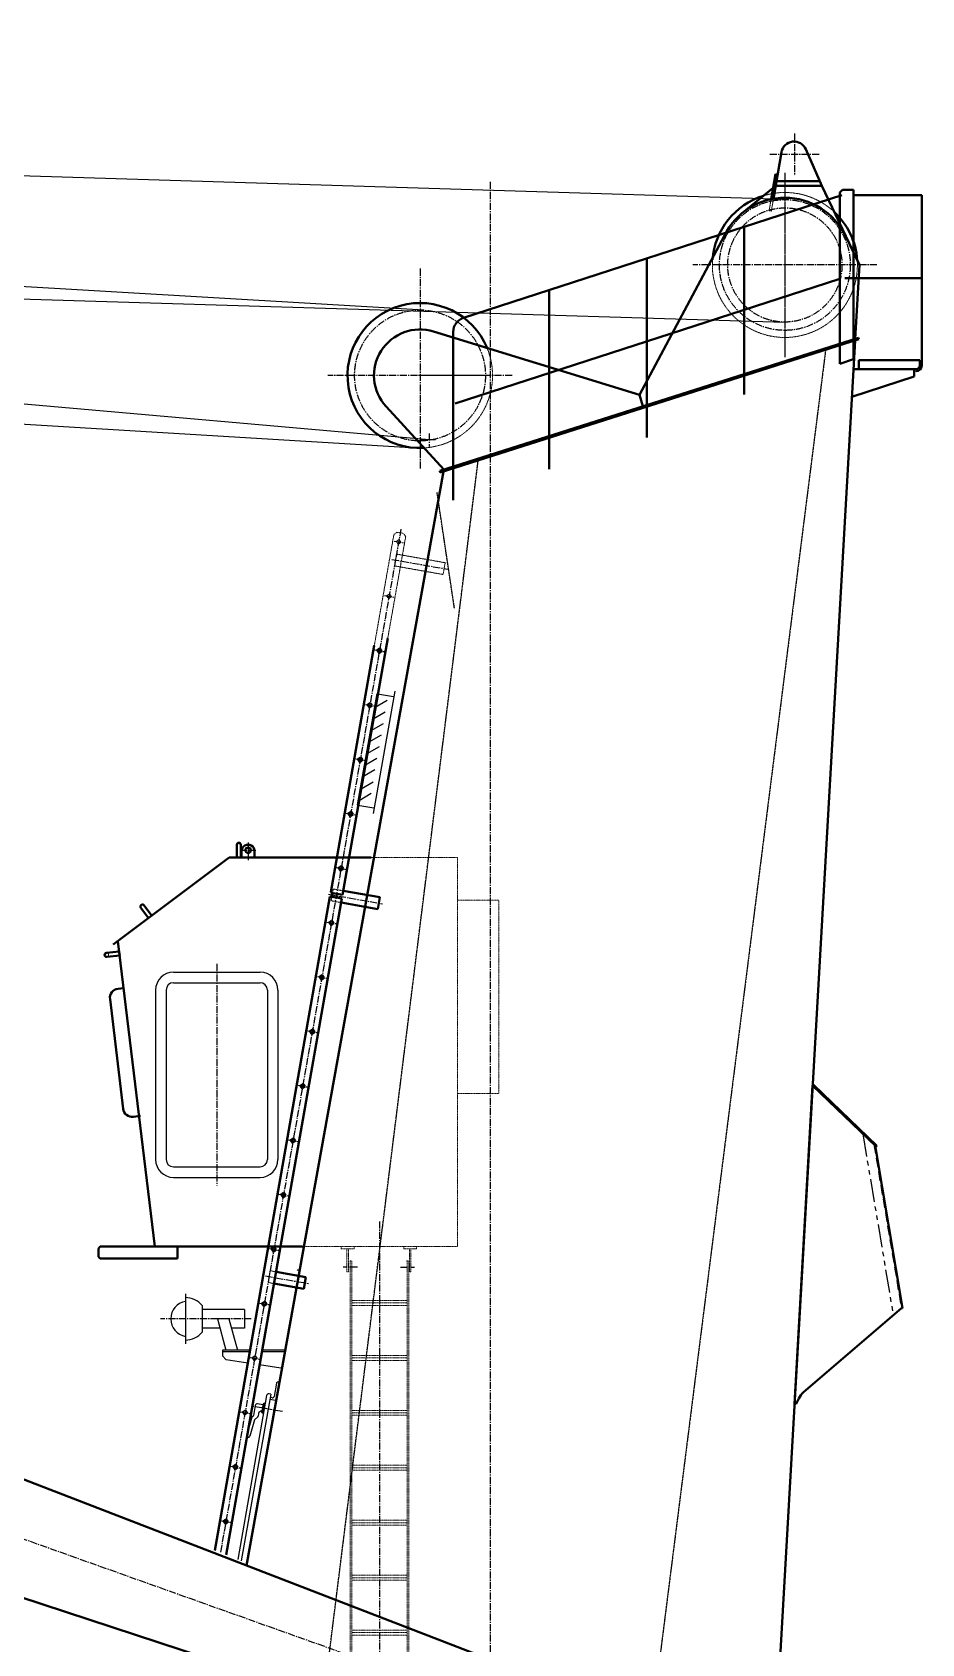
# Model space of a CAD drawing. Header units: millimetres. Extents: x -1838618 to -1600818, y -1770412 to -1553248.
# Drawn here: x -1688185 to -1683357, y -1636318 to -1627569 of the extents above; entities that cross this region are included whole.
import ezdxf

# ---------------------------------------------------------------- set-up
doc = ezdxf.new("R2010")
doc.units = ezdxf.units.MM
doc.header["$LTSCALE"] = 100
for name, pattern in [('CENTER2', [28.575, 19.05, -3.175, 3.175, -3.175]), ('DASHED', [0.75, 0.5, -0.25]), ('PHANTOM', [2.5, 1.25, -0.25, 0.25, -0.25, 0.25, -0.25])]:
    doc.linetypes.add(name, pattern=pattern)
for name, color, linetype in [('08', 7, 'Continuous'), ('CENTER', 6, 'CENTER2'), ('THIN_LINE', 255, 'Continuous')]:
    doc.layers.add(name, color=color, linetype=linetype)
for name, color, linetype, lineweight in [('Dashed', 8, 'DASHED', 20), ('Object', 4, 'Continuous', 40), ('Phantom', 7, 'PHANTOM', 25)]:
    doc.layers.add(name, color=color, linetype=linetype, lineweight=lineweight)

# ---------------------------------------------------------------- blocks, each defined once
blk = doc.blocks.new('COOLER DUCT-1')
at = {"layer": 'Dashed'}
for p, q in [((-350, -300), (-550, -1180)), ((-357.6, -306.5), (-351.8, -307.9))]:
    blk.add_line(p, q, dxfattribs=at)
at = {"layer": 'Object'}
for p, q in [((-3.9, 4.6), (-366.8, -306.5)), ((0, 0), (-3.9, 4.6)), ((0, 0), (0, -1730)), ((0, 0), (-362.9, -311.1)), ((-357.6, -306.5), (-555.9, -1178.7)), ((-362.9, -311.1), (-366.8, -306.5)), ((-550, -1180), (-555.9, -1178.7)), ((-45.5, -1665.1), (-550, -1180)), ((-10, -1730), (-22, -1700)), ((-10, -1730), (0, -1730))]:
    blk.add_line(p, q, dxfattribs=at)
blk.add_arc((-114.8, -1737.1), 100, 21.80141, 46.1233, dxfattribs=at)
at = {"layer": 'Phantom'}
blk.add_line((-286.3, -245.4), (-507.9, -1220.5), dxfattribs=at)
blk = doc.blocks.new('A$C271625B8')
at = {"layer": '08', "color": 31, "ltscale": 0.02}
for p, q in [((-326, 18462.5), (-24136.9, 20560.8)), ((1604, 19767.5), (-24116.1, 20560.2)), ((-355.3, 19166.9), (-24116.1, 20560.2)), ((-24249, 19884.8), (1604, 19102.5)), ((-24136.9, 19850.8), (-396.7, 18419.6))]:
    blk.add_line(p, q, dxfattribs=at)
blk.add_circle((-326, 18462.5), 1.73, dxfattribs=at)
at = {"layer": 'CENTER', "color": 31, "ltscale": 0.02}
for p, q in [((506.4, 11412.9), (-25454.7, 20676)), ((1655.6, 20125.9), (1655.6, 19896.3)), ((1789.8, 20012.5), (1518.1, 20012.5)), ((4, 19864.2), (4, 8600.1)), ((1604, 19912.5), (1604, 18912.5)), ((1604, 19864.2), (1604, 19019)), ((1604, 19864.2), (1604, 18934)), ((-376, 19392.5), (-376, 18392.5)), ((2104, 19412.5), (1104, 19412.5)), ((124, 18812.5), (-876, 18812.5)), ((124, 18812.5), (-876, 18812.5)), ((4, 18812.5), (-376, 18812.5)), ((-291.1, 18462.5), (-376, 18462.5)), ((-326, 18497.4), (-326, 18427.6)), ((-376, 18402.5), (-376, 18302.5)), ((-479.7, 17978.3), (-1459.4, 12421.9)), ((-516.5, 17913.7), (-467.2, 17905)), ((-528.9, 17814.3), (-225.6, 17760.9)), ((-568.6, 17618.3), (-519.3, 17609.6)), ((-620.7, 17322.8), (-571.4, 17314.1)), ((-672.7, 17027.4), (-623.5, 17018.7)), ((-724.8, 16731.9), (-675.6, 16723.2)), ((-776.9, 16436.5), (-727.7, 16427.8)), ((-1309, 16277), (-1309, 16180.7)), ((-1352.8, 16235.5), (-1266.5, 16235.5)), ((-829, 16141), (-779.8, 16132.4)), ((-872.3, 15996.4), (-579.3, 15944.7)), ((-881.1, 15845.6), (-831.9, 15836.9)), ((-1479, 15617.9), (-1479, 14416.3)), ((-933.2, 15550.2), (-884, 15541.5)), ((-985.3, 15254.7), (-936.1, 15246)), ((-1037.4, 14959.3), (-988.2, 14950.6)), ((-1089.5, 14663.8), (-1040.3, 14655.1)), ((-1141.6, 14368.4), (-1092.4, 14359.7)), ((-596.6, 14220.4), (-596.6, 11598)), ((-1193.7, 14072.9), (-1144.4, 14064.3)), ((-1214.8, 13924.4), (-980.9, 13883.1)), ((-715.5, 13971.5), (-792.4, 13971.5)), ((-482.6, 13971.5), (-405.7, 13971.5)), ((-1245.8, 13777.5), (-1196.5, 13768.8)), ((-1474.8, 13691.6), (-1783.8, 13691.6)), ((-1292.1, 13691.6), (-1412.7, 13691.6)), ((-1297.9, 13482.1), (-1248.6, 13473.4)), ((-1122.2, 13187.9), (-1290.4, 13217.6)), ((-1350, 13186.6), (-1300.7, 13177.9)), ((-1402.1, 12891.2), (-1352.8, 12882.5)), ((-1454.2, 12595.7), (-1404.9, 12587.1))]:
    blk.add_line(p, q, dxfattribs=at)
for centre, radius in [((1604, 19412.5), 355), ((1604, 19412.5), 310), ((-376, 18812.5), 355)]:
    blk.add_circle(centre, radius, dxfattribs=at)
at = {"layer": 'Dashed', "color": 31, "ltscale": 0.02}
for p, q in [((1530.6, 19705.5), (1542, 19772.2)), ((1518.8, 19707.5), (1529.4, 19769.8)), ((1530.6, 19705.5), (1518.8, 19707.5)), ((2315.9, 18835.3), (2301.6, 18835.3)), ((-517.8, 17949.5), (-624, 17347)), ((-453.8, 17938.2), (-550.9, 17387.5)), ((-500.4, 17961.6), (-517.8, 17949.5)), ((-500.4, 17961.6), (-465.9, 17955.6)), ((-453.8, 17938.2), (-465.9, 17955.6)), ((-489.5, 17922.6), (-505.1, 17911.7)), ((-505.1, 17911.7), (-494.2, 17896.1)), ((-478.6, 17907), (-494.2, 17896.1)), ((-489.5, 17922.6), (-478.6, 17907)), ((-503.6, 17842.9), (-514.9, 17778.9)), ((-514.9, 17778.9), (-482.8, 17773.2)), ((-503.6, 17842.9), (-471.6, 17837.2)), ((-482.8, 17773.2), (-250.9, 17732.3)), ((-471.6, 17837.2), (-239.6, 17796.3)), ((-239.6, 17796.3), (-250.9, 17732.3)), ((-541.6, 17627.1), (-557.2, 17616.2)), ((-557.2, 17616.2), (-546.3, 17600.7)), ((-530.7, 17611.6), (-546.3, 17600.7)), ((-541.6, 17627.1), (-530.7, 17611.6)), ((-641.7, 16195.5), (-173, 16195.5)), ((-173, 16195.5), (-173, 14083.5)), ((-847, 16024.9), (-850.9, 16002.7)), ((-847, 16024.9), (-792.8, 16015.3)), ((-854.4, 15983), (-858.3, 15960.9)), ((-858.3, 15960.9), (-804.1, 15951.3)), ((-173, 15964.5), (52, 15964.5)), ((52, 15964.5), (52, 14914.5)), ((-173, 14914.5), (52, 14914.5)), ((-1014.1, 14083.5), (-173, 14083.5)), ((-803.5, 14083.5), (-803.5, 14071.5)), ((-733.5, 14071.5), (-803.5, 14071.5)), ((-773, 14071.5), (-773, 13946.5)), ((-764, 14071.5), (-764, 13946.5)), ((-749, 14006.5), (-758, 14006.5)), ((-755.6, 14006.9), (-755.6, 11292)), ((-746.6, 14006.9), (-746.6, 11292)), ((-733.5, 14083.5), (-733.5, 14071.5)), ((-464.5, 14083.5), (-464.5, 14071.5)), ((-464.5, 14071.5), (-394.5, 14071.5)), ((-449, 14006.5), (-440, 14006.5)), ((-446.6, 14006.9), (-446.6, 11292)), ((-437.6, 14006.9), (-437.6, 11292)), ((-434, 14071.5), (-434, 13946.5)), ((-425, 14071.5), (-425, 13946.5)), ((-394.5, 14083.5), (-394.5, 14071.5)), ((-1189.5, 13952.9), (-1200.8, 13888.9)), ((-1189.5, 13952.9), (-1157.5, 13947.2)), ((-773, 13946.5), (-764, 13946.5)), ((-425, 13946.5), (-434, 13946.5)), ((-1200.8, 13888.9), (-1168.8, 13883.2)), ((-446.6, 13791.4), (-746.6, 13791.4)), ((-446.6, 13778), (-746.6, 13778)), ((-446.6, 13764.6), (-746.6, 13764.6)), ((-446.6, 13493.1), (-746.6, 13493.1)), ((-446.6, 13479.7), (-746.6, 13479.7)), ((-446.6, 13466.2), (-746.6, 13466.2)), ((-446.6, 13194.8), (-746.6, 13194.8)), ((-446.6, 13181.3), (-746.6, 13181.3)), ((-446.6, 13167.9), (-746.6, 13167.9)), ((-446.6, 12896.5), (-746.6, 12896.5)), ((-446.6, 12883), (-746.6, 12883)), ((-446.6, 12869.6), (-746.6, 12869.6)), ((-446.6, 12598.1), (-746.6, 12598.1)), ((-446.6, 12584.7), (-746.6, 12584.7)), ((-446.6, 12571.3), (-746.6, 12571.3)), ((-446.6, 12299.8), (-746.6, 12299.8)), ((-446.6, 12286.4), (-746.6, 12286.4)), ((-446.6, 12272.9), (-746.6, 12272.9)), ((-446.6, 12001.5), (-746.6, 12001.5)), ((-446.6, 11988.1), (-746.6, 11988.1)), ((-446.6, 11974.6), (-746.6, 11974.6))]:
    blk.add_line(p, q, dxfattribs=at)
for centre, radius, start, end in [((1604, 19412.5), 393.5, 47.20249, 107.21719), ((1604, 19412.5), 393.5, 175.80326, 3.77591), ((-376, 18812.5), 393.5, 273.00792, 22.31302), ((-2076.8, 15667.1), 11, 276.79934, 96.79935)]:
    blk.add_arc(centre, radius, start, end, dxfattribs=at)
at = {"layer": 'Object', "color": 31, "ltscale": 0.02}
for p, q in [((1804, 19842.5), (1718.2, 20040.4)), ((1542, 19772.2), (1585, 20024.3)), ((1529.4, 19769.8), (1552.4, 19904.7)), ((1564.2, 19902.7), (1552.4, 19904.7)), ((1793.1, 19867.5), (1558.2, 19867.5)), ((-140.7, 19125.1), (1914, 19791.3)), ((1539.8, 19831), (1373.5, 19695.5)), ((1804, 19842.5), (1554, 19842.5)), ((2009, 19412.5), (1804, 19842.5)), ((1916.9, 19821.3), (1901.9, 19806.3)), ((1901.9, 19806.3), (1901.9, 18876.7)), ((1976.9, 19821.3), (1916.9, 19821.3)), ((1976.9, 19821.3), (1976.9, 18901)), ((2346.9, 19791.3), (1976.9, 19791.3)), ((2346.9, 19791.3), (2346.9, 18866.3)), ((1384, 19619.4), (1384, 18710)), ((814.2, 18707.3), (1276.3, 19573.3)), ((2009, 19412.5), (1932.9, 19570.7)), ((854, 19447.6), (854, 18476.6)), ((-185, 18660.7), (1897, 19335.7)), ((2346.9, 19341.3), (1929.9, 19341.3)), ((1986.1, 19012.2), (2009, 19412.5)), ((324, 19275.7), (324, 18304.7)), ((814.2, 18707.3), (-302.4, 19051.4)), ((-268.8, 18294.5), (2003.2, 19017.6)), ((-266.1, 18285.9), (2006, 19009.1)), ((-196, 19049), (-196, 18136.1)), ((1545.4, 11290), (1985.6, 19002.6)), ((2006, 19009.1), (2003.2, 19017.6)), ((1976.9, 18901), (1901.9, 18876.7)), ((2335.9, 18896.3), (2005.9, 18896.3)), ((2005.9, 18896.3), (2005.9, 18846.3)), ((2335.9, 18896.3), (2335.9, 18866.3)), ((2315.9, 18846.3), (1976.6, 18846.3)), ((2305.9, 18846.3), (2305.9, 18806.3)), ((1968.1, 18696.3), (2305.9, 18806.3)), ((-247.2, 18301.4), (-560.5, 18643.8)), ((814.2, 18707.3), (833.9, 18645.5)), ((-1317.3, 12353.2), (-249, 18291.3)), ((-268.8, 18294.5), (-266.1, 18285.9)), ((-624, 17347), (-860.2, 16007.4)), ((-550.9, 17387.5), (-796.7, 15993.2)), ((-593.7, 17331.7), (-609.3, 17320.8)), ((-593.7, 17331.7), (-582.8, 17316.1)), ((-609.3, 17320.8), (-598.4, 17305.2)), ((-582.8, 17316.1), (-598.4, 17305.2)), ((-606.8, 17084.6), (-713.4, 16480)), ((-645.8, 17036.3), (-661.4, 17025.4)), ((-661.4, 17025.4), (-650.5, 17009.8)), ((-634.9, 17020.7), (-650.5, 17009.8)), ((-645.8, 17036.3), (-634.9, 17020.7)), ((-697.9, 16740.8), (-713.5, 16729.9)), ((-713.5, 16729.9), (-702.6, 16714.4)), ((-687, 16725.3), (-702.6, 16714.4)), ((-697.9, 16740.8), (-687, 16725.3)), ((-750, 16445.4), (-765.5, 16434.5)), ((-765.5, 16434.5), (-754.6, 16418.9)), ((-739.1, 16429.8), (-754.6, 16418.9)), ((-750, 16445.4), (-739.1, 16429.8)), ((-1411, 16195.5), (-2040.6, 15723.3)), ((-1411, 16195.5), (-641.7, 16195.5)), ((-1370, 16265.5), (-1370, 16195.5)), ((-1348, 16265.5), (-1348, 16195.5)), ((-1344, 16230.5), (-1344, 16195.5)), ((-1274, 16230.5), (-1274, 16195.5)), ((-802.1, 16149.9), (-817.6, 16139)), ((-817.6, 16139), (-806.7, 16123.5)), ((-791.2, 16134.4), (-806.7, 16123.5)), ((-802.1, 16149.9), (-791.2, 16134.4)), ((-792.8, 16015.3), (-593.4, 15980.2)), ((-1849.4, 15866.7), (-1891.4, 15922.7)), ((-1831.8, 15879.9), (-1873.8, 15935.9)), ((-864.7, 15981.8), (-1490.3, 12434.1)), ((-800.2, 15973.5), (-1428.6, 12409.8)), ((-861.2, 15984.3), (-864.7, 15981.8)), ((-861.2, 15984.3), (-800.2, 15973.5)), ((-857.8, 16004), (-860.2, 16007.4)), ((-857.8, 16004), (-796.7, 15993.2)), ((-850.9, 16002.7), (-854.4, 15983)), ((-804.1, 15951.3), (-604.7, 15916.2)), ((-593.4, 15980.2), (-604.7, 15916.2)), ((-854.2, 15854.5), (-869.7, 15843.6)), ((-869.7, 15843.6), (-858.8, 15828)), ((-843.3, 15838.9), (-858.8, 15828)), ((-854.2, 15854.5), (-843.3, 15838.9)), ((-2078.2, 15678), (-2008.7, 15686.4)), ((-2075.5, 15656.2), (-2006, 15664.5)), ((-1814.4, 14083.5), (-2015.4, 15742.2)), ((-2006, 15664.5), (-2008.6, 15686.3)), ((-1984.5, 15486.8), (-2014.6, 15483.2)), ((-906.3, 15559), (-921.8, 15548.2)), ((-921.8, 15548.2), (-910.9, 15532.6)), ((-895.4, 15543.5), (-910.9, 15532.6)), ((-906.3, 15559), (-895.4, 15543.5)), ((-2058.3, 15427.6), (-1987.3, 14831.8)), ((-958.4, 15263.6), (-973.9, 15252.7)), ((-973.9, 15252.7), (-963, 15237.1)), ((-947.5, 15248), (-963, 15237.1)), ((-958.4, 15263.6), (-947.5, 15248)), ((-1010.5, 14968.2), (-1026, 14957.3)), ((-1010.5, 14968.2), (-999.6, 14952.6)), ((-1026, 14957.3), (-1015.1, 14941.7)), ((-999.6, 14952.6), (-1015.1, 14941.7)), ((-1892.5, 14792.8), (-1931.7, 14788.1)), ((-1062.5, 14672.7), (-1078.1, 14661.8)), ((-1078.1, 14661.8), (-1067.2, 14646.3)), ((-1051.7, 14657.2), (-1067.2, 14646.3)), ((-1062.5, 14672.7), (-1051.7, 14657.2)), ((-1114.6, 14377.3), (-1130.2, 14366.4)), ((-1130.2, 14366.4), (-1119.3, 14350.8)), ((-1103.7, 14361.7), (-1119.3, 14350.8)), ((-1114.6, 14377.3), (-1103.7, 14361.7)), ((312.2, 11724.1), (-5765.3, 14070.6)), ((-2111.7, 14083.5), (-2121.7, 14073.5)), ((-2121.7, 14073.5), (-2121.7, 14028.5)), ((-2111.7, 14018.5), (-2121.7, 14028.5)), ((-2111.7, 14083.5), (-1014.1, 14083.5)), ((-1692.7, 14018.5), (-2111.7, 14018.5)), ((-1692.7, 14083.5), (-1692.7, 14018.5)), ((-1166.7, 14081.8), (-1182.3, 14070.9)), ((-1182.3, 14070.9), (-1171.4, 14055.4)), ((-1155.8, 14066.3), (-1171.4, 14055.4)), ((-1166.7, 14081.8), (-1155.8, 14066.3)), ((-1157.5, 13947.2), (-995, 13918.6)), ((-995, 13918.6), (-1006.3, 13854.6)), ((-1168.8, 13883.2), (-1006.3, 13854.6)), ((-1218.8, 13786.4), (-1234.4, 13775.5)), ((-1234.4, 13775.5), (-1223.5, 13759.9)), ((-1207.9, 13770.8), (-1223.5, 13759.9)), ((-1218.8, 13786.4), (-1207.9, 13770.8)), ((156.5, 11296.5), (-6031.9, 13322.7)), ((-1375.1, 12900.1), (-1390.7, 12889.2)), ((-1390.7, 12889.2), (-1379.8, 12873.6)), ((-1364.2, 12884.5), (-1379.8, 12873.6)), ((-1375.1, 12900.1), (-1364.2, 12884.5)), ((-1427.2, 12604.6), (-1442.8, 12593.7)), ((-1427.2, 12604.6), (-1416.3, 12589.1)), ((-1442.8, 12593.7), (-1431.9, 12578.2)), ((-1416.3, 12589.1), (-1431.9, 12578.2))]:
    blk.add_line(p, q, dxfattribs=at)
blk.add_circle((-1309, 16235.5), 15, dxfattribs=at)
for centre, radius, start, end in [((1654, 20012.5), 70, 23.43934, 170.32265), ((1604, 19412.5), 393.5, 107.21719, 175.80326), ((1604, 19412.5), 365, 25.67918, 153.86286), ((1604, 19412.5), 393.5, 3.77591, 47.20249), ((-376, 18812.5), 393.5, 22.31302, 273.00792), ((-116, 19049), 80, 107.96451, 180), ((-376, 18812.5), 250, 72.869, 222.45194), ((2315.9, 18866.3), 20, 270, 0), ((2315.9, 18866.3), 31, 270, 0), ((-1359, 16265.5), 11, 359.99999, 180), ((-1309, 16230.5), 35, 359.99999, 180), ((-1882.6, 15929.3), 11, 36.8699, 216.8699), ((-2076.8, 15667.1), 11, 96.90481, 276.90482), ((-2076.8, 15667.1), 11, 96.79935, 276.79934), ((-2008.7, 15433.5), 50, 96.79935, 186.79935), ((-1937.7, 14837.7), 50, 186.79935, 276.79934)]:
    blk.add_arc(centre, radius, start, end, dxfattribs=at)
at = {"layer": 'Phantom', "color": 31, "ltscale": 0.02}
for p, q in [((1825.1, 18951.5), (854, 11290)), ((-941, 11290), (-60.3, 18351.4)), ((-189.2, 17548.8), (-283.4, 18178.3)), ((-1299.7, 14083.5), (-1308.7, 14083.5)), ((-1033.8, 13955.2), (-1043.6, 13957.1))]:
    blk.add_line(p, q, dxfattribs=at)
at = {"layer": 'THIN_LINE', "color": 31, "ltscale": 0.02}
for p, q in [((-513, 17098.6), (-630, 16434.8)), ((-606.8, 17084.6), (-520.1, 17069.4)), ((-565.4, 16985.2), (-631.1, 16946.9)), ((-554.4, 17048), (-620, 17009.7)), ((-576.5, 16922.4), (-642.1, 16884.2)), ((-598.6, 16796.9), (-664.3, 16758.6)), ((-587.6, 16859.6), (-653.2, 16821.4)), ((-609.7, 16734.1), (-675.4, 16695.8)), ((-620.8, 16671.3), (-686.4, 16633)), ((-706.8, 16506.2), (-641.1, 16544.5)), ((-695.7, 16569), (-630, 16607.2)), ((-713.4, 16480), (-626.8, 16464.7)), ((-1714, 15573.5), (-1244, 15573.5)), ((-1714, 15516.5), (-1244, 15516.5)), ((-1811, 15476.5), (-1811, 14556.5)), ((-1754, 15476.5), (-1754, 14556.5)), ((-1204, 15476.5), (-1204, 14556.5)), ((-1147, 15476.5), (-1147, 14556.5)), ((-1714, 14516.5), (-1244, 14516.5)), ((-1714, 14459.5), (-1244, 14459.5)), ((-1648.7, 13826.6), (-1648.7, 13556.6)), ((-1558.7, 13763.2), (-1558.7, 13620)), ((-1328.7, 13741.6), (-1558.7, 13741.6)), ((-1328.7, 13741.6), (-1328.7, 13641.6)), ((-1412.7, 13691.6), (-1474.8, 13691.6)), ((-1474.8, 13691.6), (-1429.2, 13521.6)), ((-1412.7, 13691.6), (-1367.1, 13521.6)), ((-1461.4, 13641.6), (-1558.7, 13641.6)), ((-1328.7, 13641.6), (-1399.3, 13641.6)), ((-1448.7, 13521.6), (-1448.7, 13491.6)), ((-1298.5, 13521.6), (-1448.7, 13521.6)), ((-1300.1, 13512.6), (-1448.7, 13512.6)), ((-1428.9, 13468.6), (-1448.7, 13491.6)), ((-1270.9, 13491), (-1286.5, 13480.1)), ((-1286.5, 13480.1), (-1275.6, 13464.5)), ((-1260, 13475.4), (-1275.6, 13464.5)), ((-1270.9, 13491), (-1260, 13475.4)), ((-1114.8, 13512.6), (-1234.1, 13512.6)), ((-1113.2, 13521.6), (-1232.5, 13521.6)), ((-1311, 13450.8), (-1428.9, 13468.6)), ((-1130.5, 13423.5), (-1246.7, 13441.1)), ((-1154.9, 13342.5), (-1167.6, 13270.6)), ((-1143.9, 13347.6), (-1146.8, 13348.2)), ((-1208.5, 13274.7), (-1365.4, 12384.9)), ((-1186.3, 13282.5), (-1346, 12377.2)), ((-1269.9, 13221.6), (-1279.5, 13166.9)), ((-1228.8, 13224.5), (-1258.3, 13229.7)), ((-1227.6, 13230.9), (-1236, 13183.6)), ((-1224.2, 13231.8), (-1233.1, 13181.6)), ((-1221.9, 13233.4), (-1231.4, 13179.3)), ((-1224.5, 13230.3), (-1227.6, 13230.9)), ((-1221.9, 13233.4), (-1224.2, 13231.8)), ((-1216, 13232.4), (-1221.9, 13233.4)), ((-1186.3, 13282.5), (-1195.2, 13284.1)), ((-1161.2, 13249.2), (-1191.3, 13254.4)), ((-1179.2, 13262.5), (-1189.5, 13264.3)), ((-1323, 13195.5), (-1338.6, 13184.6)), ((-1338.6, 13184.6), (-1327.7, 13169)), ((-1312.1, 13179.9), (-1327.7, 13169)), ((-1323, 13195.5), (-1312.1, 13179.9)), ((-1288.3, 13157.1), (-1316.6, 13059.7)), ((-1273.5, 13143.5), (-1299.4, 13054.7)), ((-1281.3, 13163.6), (-1288.3, 13157.1)), ((-1256.7, 13159.3), (-1273.5, 13143.5)), ((-1252.2, 13177.9), (-1254.9, 13162.6)), ((-1232.8, 13183.1), (-1236, 13183.6)), ((-1234.8, 13190), (-1234.8, 13190)), ((-1233.1, 13181.6), (-1231.4, 13179.3)), ((-1225.5, 13178.2), (-1231.4, 13179.3))]:
    blk.add_line(p, q, dxfattribs=at)
for centre, radius, start, end in [((-1714, 15476.5), 97, 90, 180), ((-1244, 15476.5), 97, 0, 90), ((-1714, 15476.5), 40, 90, 180), ((-1244, 15476.5), 40, 0, 90), ((-1714, 14556.5), 97, 180, 270), ((-1714, 14556.5), 40, 180, 270), ((-1244, 14556.5), 40, 270, 0), ((-1244, 14556.5), 97, 270, 0), ((-1632.3, 13691.6), 96.4, 99.79818, 260.20182), ((-1648.7, 13691.6), 115, 38.49995, 90), ((-1648.7, 13691.6), 115, 270, 321.50005), ((-1148.1, 13341.3), 7, 80, 170), ((-1260, 13219.9), 10, 80, 170), ((-1197.2, 13272.8), 11.5, 80, 170), ((-1177.5, 13272.3), 10, 260, 350), ((-1285.4, 13168), 6, 313.13009, 350), ((-1260.8, 13163.6), 6, 313.13009, 350), ((-1237.4, 13175.3), 15, 80, 170), ((-1308, 13057.2), 9, 170, 343.76226)]:
    blk.add_arc(centre, radius, start, end, dxfattribs=at)
at = {"layer": 'Object', "color": 31, "ltscale": 0.02, "xscale": -1, "rotation": 356.7336053974764}
blk.add_blockref('COOLER DUCT-1', (1754.8, 14958.1), dxfattribs=at)

msp = doc.modelspace()

# ---------------------------------------------------------------- block references
msp.add_blockref('A$C271625B8', (-1685704.3, -1648245.3))

doc.saveas('drawing.dxf')
